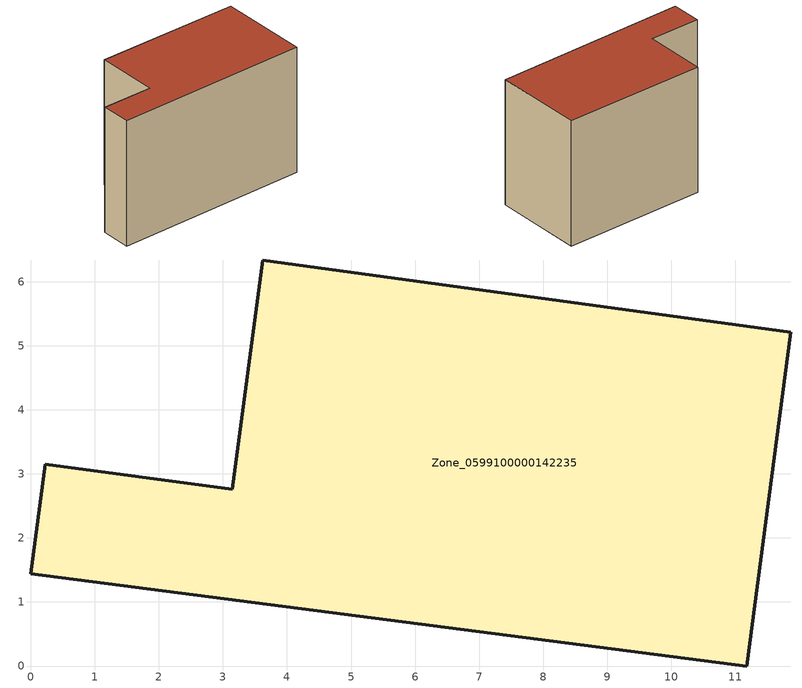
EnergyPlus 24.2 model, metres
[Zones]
Zone_0599100000142235
 floor ground (C_G): 11.18,0 0,1.44 0.22,3.15 3.15,2.76 3.62,6.34 11.87,5.21 z0
 wall outside (C_F): 0,1.44 11.18,0 11.87,5.21 3.62,6.34 3.15,2.76 0.22,3.15 0,1.44 z0:7.43
 roof outside (C_R): 0.22,3.15 0,1.44 11.18,0 11.87,5.21 3.62,6.34 3.15,2.76 z7.43
[BUILDING]
Pand.0599100000142235: North Axis=0; Terrain=City; Loads Convergence Tolerance Value=0.04; Temperature Convergence Tolerance Value=0.4; Solar Distribution=FullExterior; Maximum Number of Warmup Days=25; Minimum Number of Warmup Days=1
[Site:Location]
Rotterdam.The.Hague.AP_ZH_NLD Design_Conditions: Latitude=51.96; Longitude=4.45; Time Zone=1; Elevation=-4.5
[SITE:GROUNDTEMPERATURE:BUILDINGSURFACE]
18, 18, 18, 18, 18, 18, 18, 18, 18, 18, 18, 18
[MATERIAL] Thermal Absorptance=0.9; Solar Absorptance=0.7; Visible Absorptance=0.7
Name | Roughness | Thickness | Conductivity | Density | Specific Heat
G.TI.1975-1991 | MediumSmooth | 0.15 | 0.288461 | 540 | 1210
F.TI.1975-1991 | Rough | 0.3 | 0.230769 | 1920 | 840
R.TI.1975-1991 | MediumRough | 0.2 | 0.153846 | 1500 | 1000
[CONSTRUCTION]
C_G: G.TI.1975-1991
C_F: F.TI.1975-1991
C_R: R.TI.1975-1991
[ZONE]
Zone_0599100000142235: Type=1; Multiplier=1; Ceiling Height=Autocalculate; Volume=Autocalculate; Floor Area=autocalculate; Part of Total Floor Area=Yes
[ZONEINFILTRATION:DESIGNFLOWRATE]
Infil_Zone_0599100000142235: Zone or ZoneList or Space or SpaceList=Zone_0599100000142235; Schedule=AlwaysOn; Design Flow Rate Calculation Method=Flow/Area; Flow Rate per Floor Area=0.003; Constant Term Coefficient=1; Temperature Term Coefficient=0; Velocity Term Coefficient=0; Velocity Squared Term Coefficient=0
[HVACTEMPLATE:ZONE:IDEALLOADSAIRSYSTEM]
Zone_0599100000142235: Maximum Heating Supply Air Temperature=50; Minimum Cooling Supply Air Temperature=13; Maximum Heating Supply Air Humidity Ratio=0.0156; Minimum Cooling Supply Air Humidity Ratio=0.0077; Heating Limit=NoLimit; Cooling Limit=NoLimit; Dehumidification Control Type=ConstantSensibleHeatRatio; Cooling Sensible Heat Ratio=0.7; Dehumidification Setpoint=60; Humidification Control Type=None; Humidification Setpoint=30; Outdoor Air Method=None; Outdoor Air Flow Rate per Person=0.00944; Outdoor Air Flow Rate per Zone Floor Area=0; Outdoor Air Flow Rate per Zone=0; Demand Controlled Ventilation Type=None; Outdoor Air Economizer Type=NoEconomizer; Heat Recovery Type=None; Sensible Heat Recovery Effectiveness=0.7; Latent Heat Recovery Effectiveness=0.65
[ZONECONTROL:THERMOSTAT]
ThermostatControl_Zone_0599100000142235: Zone or ZoneList=Zone_0599100000142235; Control Type Schedule=DualSetpointControlType; Control 1=Thermostat_Zone_0599100000142235; Temperature Difference Between Cutout And Setpoint=0
[THERMOSTATSETPOINT:DUALSETPOINT]
Thermostat_Zone_0599100000142235: Heating Setpoint Temperature Schedule=HeatingSetpoint_Zone_0599100000142235; Cooling Setpoint Temperature Schedule=CoolingSetpoint_Zone_0599100000142235
[SCHEDULE:COMPACT]
HeatingSetpoint_Zone_0599100000142235: Through: 12/31, For: AllDays, Until: 24:00, 21
CoolingSetpoint_Zone_0599100000142235: Through: 12/31, For: AllDays, Until: 24:00, 24
DualSetpointControlType: Through: 12/31, For: AllDays, Until: 24:00, 4
AlwaysOn: Through: 12/31, For: AllDays, Until: 24:00, 1
